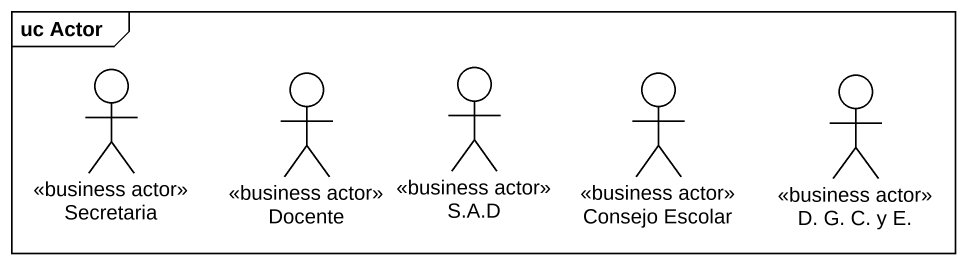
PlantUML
@startuml
mainframe uc Actor
actor Secretaria <<business actor>>
actor Docente <<business actor>>
actor "S.A.D" as S_A_D <<business actor>>
actor "Consejo Escolar" as Consejo_Escolar <<business actor>>
actor "D. G. C. y E." as D_G_C_y_E <<business actor>>
@enduml
